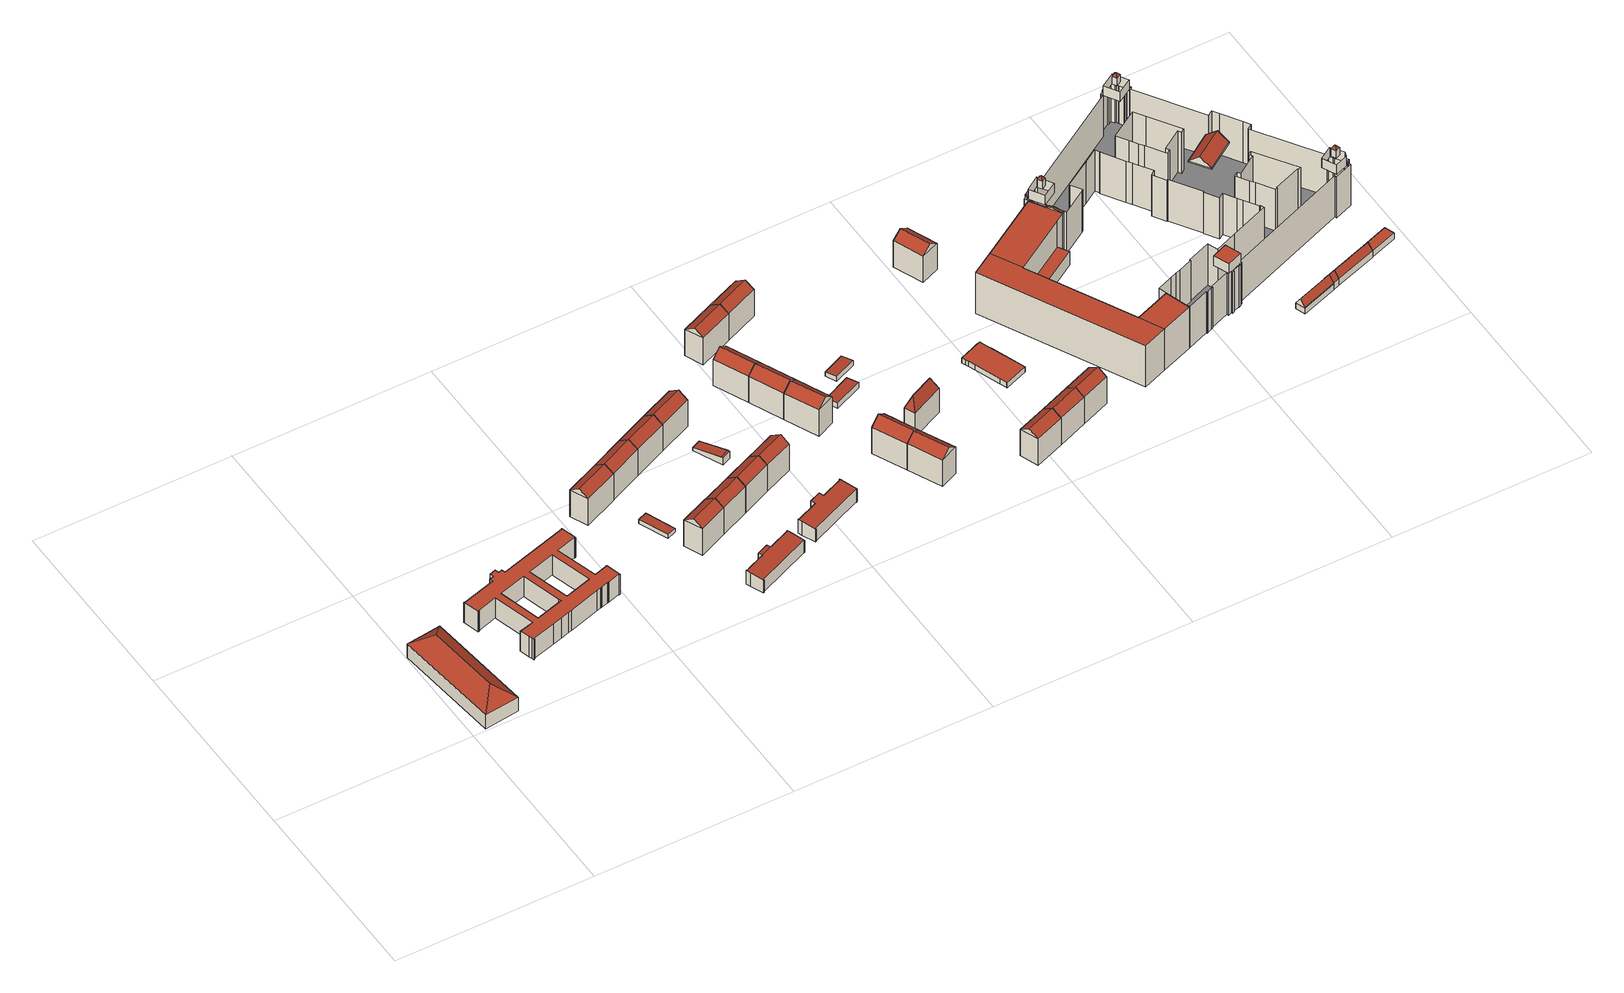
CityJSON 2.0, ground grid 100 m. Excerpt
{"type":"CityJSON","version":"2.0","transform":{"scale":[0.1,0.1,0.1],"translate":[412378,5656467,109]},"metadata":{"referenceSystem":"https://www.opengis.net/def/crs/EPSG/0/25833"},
"CityObjects":{
"building1":{"type":"Building","attributes":{"Dachtyp_tdc":"tdcFreeFormRoof","Gemeindeschluessel":14612000,"Dachneigung":38.14,"QualitaetDacherkennung":3,"Geometrietyp2DReferenz":"3000","measuredHeight":15.03,"function":"31001_3021","roofType":"5000"},"geometry":[{"type":"Solid","lod":"2","boundaries":[[[[0,1,2,3]],[[1,4,5,2]],[[4,6,7,5]],[[6,0,3,7]],[[8,9,6,4]],[[8,4,1]],[[9,8,1,0]],[[9,0,6]],[[3,2,5,7]]]],"semantics":{"surfaces":[{"type":"WallSurface"},{"type":"RoofSurface"},{"type":"GroundSurface"}],"values":[[0,0,0,0,1,1,1,1,2]]}}]},
"building2":{"type":"Building","attributes":{"name":"Grundschule Naußlitz","Dachtyp_tdc":"tdcPolyFlatRoof","Gemeindeschluessel":14612000,"Dachneigung":0,"QualitaetDacherkennung":26,"Geometrietyp2DReferenz":"3000","measuredHeight":12.13,"function":"31001_3021","roofType":"1000"},"geometry":[{"type":"Solid","lod":"2","boundaries":[[[[10,11,12,13]],[[11,14,15,12]],[[14,16,17,15]],[[16,18,19,17]],[[18,20,21,19]],[[20,22,23,21]],[[22,24,25,23]],[[24,26,27,25]],[[26,28,29,27]],[[28,30,31,29]],[[30,32,33,31]],[[32,34,35,33]],[[34,36,37,35]],[[36,38,39,37]],[[40,41,42,43]],[[41,44,45,42]],[[44,46,47,45]],[[46,48,49,47]],[[48,50,51,49]],[[50,40,43,51]],[[38,52,53,39]],[[52,54,55,53]],[[54,56,57,55]],[[56,58,59,57]],[[58,60,61,59]],[[60,62,63,61]],[[62,64,65,63]],[[64,66,67,65]],[[66,68,69,67]],[[68,70,71,69]],[[70,72,73,71]],[[72,74,75,73]],[[74,76,77,75]],[[76,78,79,77]],[[78,80,81,79]],[[80,82,83,81]],[[82,84,85,83]],[[84,86,87,85]],[[86,88,89,87]],[[88,90,91,89]],[[90,92,93,91]],[[92,94,95,93]],[[94,96,97,95]],[[98,99,100,101]],[[99,102,103,100]],[[102,104,105,103]],[[104,106,107,105]],[[106,108,109,107]],[[108,98,101,109]],[[96,110,111,97]],[[110,112,113,111]],[[112,114,115,113]],[[114,116,117,115]],[[116,118,119,117]],[[118,120,121,119]],[[120,122,123,121]],[[122,124,125,123]],[[124,126,127,125]],[[126,128,129,127]],[[128,130,131,129]],[[130,132,133,131]],[[132,134,135,133]],[[134,136,137,135]],[[136,10,13,137]],[[136,134,132,130,128,126,124,122,120,118,116,114,112,110,96,94,92,90,88,86,84,82,80,78,76,74,72,70,68,66,64,62,60,58,56,54,52,38,36,34,32,30,28,26,24,22,20,18,16,14,11,10],[98,108,106,104,102,99],[40,50,48,46,44,41]],[[13,12,15,17,19,21,23,25,27,29,31,33,35,37,39,53,55,57,59,61,63,65,67,69,71,73,75,77,79,81,83,85,87,89,91,93,95,97,111,113,115,117,119,121,123,125,127,129,131,133,135,137],[43,42,45,47,49,51],[101,100,103,105,107,109]]]],"semantics":{"surfaces":[{"type":"WallSurface"},{"type":"RoofSurface"},{"type":"GroundSurface"}],"values":[[0,0,0,0,0,0,0,0,0,0,0,0,0,0,0,0,0,0,0,0,0,0,0,0,0,0,0,0,0,0,0,0,0,0,0,0,0,0,0,0,0,0,0,0,0,0,0,0,0,0,0,0,0,0,0,0,0,0,0,0,0,0,0,0,1,2]]}}]},
"building3":{"type":"Building","attributes":{"Dachtyp_tdc":"tdcGableRoof","Gemeindeschluessel":14612000,"Dachneigung":34.54,"QualitaetDacherkennung":87,"Geometrietyp2DReferenz":"3000","measuredHeight":19.25,"function":"31001_9998","roofType":"3100"},"geometry":[{"type":"Solid","lod":"2","boundaries":[[[[138,139,140,141]],[[139,142,143,140]],[[142,144,145,143]],[[144,138,141,145]],[[142,139,146]],[[138,144,147]],[[139,138,147,146]],[[144,142,146,147]],[[141,140,143,145]]]],"semantics":{"surfaces":[{"type":"WallSurface"},{"type":"RoofSurface"},{"type":"GroundSurface"}],"values":[[0,0,0,0,0,0,1,1,2]]}}]},
"building4":{"type":"Building","attributes":{"Dachtyp_tdc":"tdcPolyFlatRoof","Gemeindeschluessel":14612000,"Dachneigung":3.02,"QualitaetDacherkennung":79,"Geometrietyp2DReferenz":"3000","measuredHeight":2.4,"function":"31001_2463","roofType":"2100"},"geometry":[{"type":"Solid","lod":"2","boundaries":[[[[148,149,150,151]],[[149,152,153,150]],[[152,154,155,153]],[[154,148,151,155]],[[154,152,149,148]],[[151,150,153,155]]]],"semantics":{"surfaces":[{"type":"WallSurface"},{"type":"RoofSurface"},{"type":"GroundSurface"}],"values":[[0,0,0,0,1,2]]}}]},
"building5":{"type":"Building","attributes":{"Dachtyp_tdc":"tdcGableRoof","Gemeindeschluessel":14612000,"Dachneigung":34.93,"QualitaetDacherkennung":90,"Geometrietyp2DReferenz":"3000","measuredHeight":19.12,"function":"31001_9998","roofType":"3100"},"geometry":[{"type":"Solid","lod":"2","boundaries":[[[[156,157,158,159]],[[157,160,161,158]],[[160,162,163,161]],[[162,156,159,163]],[[160,157,164]],[[156,162,165]],[[157,156,165,164]],[[162,160,164,165]],[[159,158,161,163]]]],"semantics":{"surfaces":[{"type":"WallSurface"},{"type":"RoofSurface"},{"type":"GroundSurface"}],"values":[[0,0,0,0,0,0,1,1,2]]}}]},
"building6":{"type":"Building","attributes":{"Dachtyp_tdc":"tdcGableRoof","Gemeindeschluessel":14612000,"Dachneigung":34.74,"QualitaetDacherkennung":86,"Geometrietyp2DReferenz":"3000","measuredHeight":19.14,"function":"31001_9998","roofType":"3100"},"geometry":[{"type":"Solid","lod":"2","boundaries":[[[[139,166,167,168]],[[166,169,170,167]],[[169,142,171,170]],[[142,139,168,171]],[[169,166,172]],[[139,142,146]],[[166,139,146,172]],[[142,169,172,146]],[[168,167,170,171]]]],"semantics":{"surfaces":[{"type":"WallSurface"},{"type":"RoofSurface"},{"type":"GroundSurface"}],"values":[[0,0,0,0,0,0,1,1,2]]}}]},
"building7":{"type":"Building","attributes":{"Gemeindeschluessel":14612000,"Geometrietyp2DReferenz":"3000","function":"31001_9998","roofType":"9999"},"children":["building7-1","building7-2"]},
"building7-1":{"type":"BuildingPart","attributes":{"Dachtyp_tdc":"tdcPolyFlatRoof","Dachneigung":4.54,"QualitaetDacherkennung":83,"Geometrietyp2DReferenz":"3000","measuredHeight":8.29,"roofType":"2100"},"parents":["building7"],"geometry":[{"type":"MultiSurface","lod":"2","boundaries":[[[173,174,175]],[[173,176,177,174]],[[176,178,179,177]],[[178,180,181,179]],[[180,182,183,181]],[[182,184,185,183]],[[184,186,187,185]],[[186,188,189,187]],[[188,190,191,189]],[[190,192,193,191]],[[192,194,195,193]],[[194,196,197,195]],[[196,198,199,197]],[[198,200,201,199]],[[200,202,203,201]],[[202,204,205,203]],[[204,206,207,205]],[[206,208,209,207]],[[208,210,211,209]],[[210,212,213,211]],[[212,214,215,213]],[[214,216,215]],[[212,210,208,206,204,202,200,198,196,194,192,190,188,186,184,182,180,178,176,173,214]],[[174,177,179,181,183,185,187,189,191,193,195,197,199,201,203,205,207,209,211,213,215]]],"semantics":{"surfaces":[{"type":"WallSurface"},{"type":"RoofSurface"},{"type":"GroundSurface"}],"values":[0,0,0,0,0,0,0,0,0,0,0,0,0,0,0,0,0,0,0,0,0,0,1,2]}}]},
"building7-2":{"type":"BuildingPart","attributes":{"Dachtyp_tdc":"tdcPolyFlatRoof","Dachneigung":9.13,"QualitaetDacherkennung":49,"Geometrietyp2DReferenz":"3000","measuredHeight":8.07,"roofType":"2100"},"parents":["building7"],"geometry":[{"type":"MultiSurface","lod":"2","boundaries":[[[216,217,218,215]],[[217,219,220,218]],[[219,221,222,220]],[[221,175,174,222]],[[175,221,219,217,216]],[[215,218,220,222,174]]],"semantics":{"surfaces":[{"type":"WallSurface"},{"type":"RoofSurface"},{"type":"GroundSurface"}],"values":[0,0,0,0,1,2]}}]},
"building8":{"type":"Building","attributes":{"Dachtyp_tdc":"tdcGableRoof","Gemeindeschluessel":14612000,"Dachneigung":34.98,"QualitaetDacherkennung":90,"Geometrietyp2DReferenz":"3000","measuredHeight":19.18,"function":"31001_9998","roofType":"3100"},"geometry":[{"type":"Solid","lod":"2","boundaries":[[[[223,224,225,158]],[[224,226,227,225]],[[226,160,161,227]],[[160,223,158,161]],[[226,224,228]],[[223,160,229]],[[224,223,229,228]],[[160,226,228,229]],[[158,225,227,161]]]],"semantics":{"surfaces":[{"type":"WallSurface"},{"type":"RoofSurface"},{"type":"GroundSurface"}],"values":[[0,0,0,0,0,0,1,1,2]]}}]},
"building9":{"type":"Building","attributes":{"Dachtyp_tdc":"tdcGableRoof","Gemeindeschluessel":14612000,"Dachneigung":35.16,"QualitaetDacherkennung":86,"Geometrietyp2DReferenz":"3000","measuredHeight":19.13,"function":"31001_9998","roofType":"3100"},"geometry":[{"type":"Solid","lod":"2","boundaries":[[[[230,169,170,231]],[[169,166,167,170]],[[166,232,233,167]],[[232,230,231,233]],[[166,169,234]],[[230,232,235]],[[169,230,235,234]],[[232,166,234,235]],[[231,170,167,233]]]],"semantics":{"surfaces":[{"type":"WallSurface"},{"type":"RoofSurface"},{"type":"GroundSurface"}],"values":[[0,0,0,0,0,0,1,1,2]]}}]},
"building10":{"type":"Building","attributes":{"Dachtyp_tdc":"tdcGableRoof","Gemeindeschluessel":14612000,"Dachneigung":34.64,"QualitaetDacherkennung":91,"Geometrietyp2DReferenz":"3000","measuredHeight":19.13,"function":"31001_9998","roofType":"3100"},"geometry":[{"type":"Solid","lod":"2","boundaries":[[[[224,236,237,238]],[[236,239,240,237]],[[239,226,241,240]],[[226,224,238,241]],[[239,236,242]],[[226,239,242,243]],[[238,237,240,241]],[[224,226,243]],[[236,224,243,242]]]],"semantics":{"surfaces":[{"type":"WallSurface"},{"type":"RoofSurface"},{"type":"GroundSurface"}],"values":[[0,0,0,0,0,1,2,0,1]]}}]},
"building11":{"type":"Building","attributes":{"Dachtyp_tdc":"tdcGableRoof","Gemeindeschluessel":14612000,"Dachneigung":35.3,"QualitaetDacherkennung":82,"Geometrietyp2DReferenz":"3000","measuredHeight":19.13,"function":"31001_9998","roofType":"3100"},"geometry":[{"type":"Solid","lod":"2","boundaries":[[[[232,244,245,233]],[[244,246,247,245]],[[246,230,231,247]],[[230,232,233,231]],[[246,244,248]],[[232,230,249]],[[244,232,249,248]],[[230,246,248,249]],[[233,245,247,231]]]],"semantics":{"surfaces":[{"type":"WallSurface"},{"type":"RoofSurface"},{"type":"GroundSurface"}],"values":[[0,0,0,0,0,0,1,1,2]]}}]},
"building12":{"type":"Building","attributes":{"Dachtyp_tdc":"tdcGableRoof","Gemeindeschluessel":14612000,"Dachneigung":10.91,"QualitaetDacherkennung":10,"Geometrietyp2DReferenz":"3000","measuredHeight":4.38,"function":"31001_2463","roofType":"3100"},"geometry":[{"type":"Solid","lod":"2","boundaries":[[[[250,251,252,253]],[[251,254,255,252]],[[254,256,257,255]],[[256,250,253,257]],[[254,251,258]],[[250,256,259]],[[251,250,259,258]],[[256,254,258,259]],[[253,252,255,257]]]],"semantics":{"surfaces":[{"type":"WallSurface"},{"type":"RoofSurface"},{"type":"GroundSurface"}],"values":[[0,0,0,0,0,0,1,1,2]]}}]},
"building13":{"type":"Building","attributes":{"Dachtyp_tdc":"tdcPolyFlatRoof","Gemeindeschluessel":14612000,"Dachneigung":3.55,"QualitaetDacherkennung":81,"Geometrietyp2DReferenz":"3000","measuredHeight":8.38,"function":"31001_9998","roofType":"2100"},"geometry":[{"type":"Solid","lod":"2","boundaries":[[[[260,261,262,263]],[[261,264,265,262]],[[264,266,267,265]],[[266,268,269,267]],[[268,270,271,269]],[[270,272,273,271]],[[272,274,275,273]],[[274,276,277,275]],[[276,278,279,277]],[[278,280,281,279]],[[280,282,283,281]],[[282,284,285,283]],[[284,286,287,285]],[[286,288,289,287]],[[288,290,291,289]],[[290,292,293,291]],[[292,294,295,293]],[[294,296,297,295]],[[296,298,299,297]],[[298,300,301,299]],[[300,302,303,301]],[[302,304,305,303]],[[304,306,307,305]],[[306,260,263,307]],[[306,304,302,300,298,296,294,292,290,288,286,284,282,280,278,276,274,272,270,268,266,264,261,260]],[[263,262,265,267,269,271,273,275,277,279,281,283,285,287,289,291,293,295,297,299,301,303,305,307]]]],"semantics":{"surfaces":[{"type":"WallSurface"},{"type":"RoofSurface"},{"type":"GroundSurface"}],"values":[[0,0,0,0,0,0,0,0,0,0,0,0,0,0,0,0,0,0,0,0,0,0,0,0,1,2]]}}]},
"building14":{"type":"Building","attributes":{"Dachtyp_tdc":"tdcFreeFormRoof","Gemeindeschluessel":14612000,"Dachneigung":34.49,"QualitaetDacherkennung":88,"Geometrietyp2DReferenz":"3000","measuredHeight":19.11,"function":"31001_9998","roofType":"5000"},"geometry":[{"type":"Solid","lod":"2","boundaries":[[[[236,308,309,237]],[[308,310,311,309]],[[310,312,313,311]],[[312,239,240,313]],[[239,236,237,240]],[[239,312,314,315]],[[314,310,308,236,315]],[[312,310,314]],[[236,239,315]],[[237,309,311,313,240]]]],"semantics":{"surfaces":[{"type":"WallSurface"},{"type":"RoofSurface"},{"type":"GroundSurface"}],"values":[[0,0,0,0,0,1,1,0,0,2]]}}]},
"building15":{"type":"Building","attributes":{"Dachtyp_tdc":"tdcGableRoof","Gemeindeschluessel":14612000,"Dachneigung":37.16,"QualitaetDacherkennung":72,"Geometrietyp2DReferenz":"3000","measuredHeight":19.52,"function":"31001_9998","roofType":"3100"},"geometry":[{"type":"Solid","lod":"2","boundaries":[[[[316,317,318,319]],[[317,320,321,318]],[[320,322,323,321]],[[322,316,319,323]],[[320,317,324]],[[316,322,325]],[[317,316,325,324]],[[322,320,324,325]],[[319,318,321,323]]]],"semantics":{"surfaces":[{"type":"WallSurface"},{"type":"RoofSurface"},{"type":"GroundSurface"}],"values":[[0,0,0,0,0,0,1,1,2]]}}]},
"building16":{"type":"Building","attributes":{"Dachtyp_tdc":"tdcGableRoof","Gemeindeschluessel":14612000,"Dachneigung":37.09,"QualitaetDacherkennung":88,"Geometrietyp2DReferenz":"3000","measuredHeight":19.52,"function":"31001_9998","roofType":"3100"},"geometry":[{"type":"Solid","lod":"2","boundaries":[[[[326,327,321,328]],[[327,317,318,321]],[[317,329,330,318]],[[329,326,328,330]],[[317,327,331]],[[326,329,332]],[[327,326,332,331]],[[329,317,331,332]],[[328,321,318,330]]]],"semantics":{"surfaces":[{"type":"WallSurface"},{"type":"RoofSurface"},{"type":"GroundSurface"}],"values":[[0,0,0,0,0,0,1,1,2]]}}]},
"building17":{"type":"Building","attributes":{"Dachtyp_tdc":"tdcGableRoof","Gemeindeschluessel":14612000,"Dachneigung":37.05,"QualitaetDacherkennung":85,"Geometrietyp2DReferenz":"3000","measuredHeight":19.49,"function":"31001_9998","roofType":"3100"},"geometry":[{"type":"Solid","lod":"2","boundaries":[[[[329,333,334,330]],[[333,335,336,334]],[[335,326,328,336]],[[326,329,330,328]],[[335,333,337]],[[329,326,338]],[[333,329,338,337]],[[326,335,337,338]],[[330,334,336,328]]]],"semantics":{"surfaces":[{"type":"WallSurface"},{"type":"RoofSurface"},{"type":"GroundSurface"}],"values":[[0,0,0,0,0,0,1,1,2]]}}]},
"building18":{"type":"Building","attributes":{"Dachtyp_tdc":"tdcGableRoof","Gemeindeschluessel":14612000,"Dachneigung":34.86,"QualitaetDacherkennung":73,"Geometrietyp2DReferenz":"3000","measuredHeight":19.13,"function":"31001_9998","roofType":"3100"},"geometry":[{"type":"Solid","lod":"2","boundaries":[[[[339,340,341,342]],[[340,343,344,341]],[[343,345,346,344]],[[345,339,342,346]],[[343,340,347]],[[339,345,348]],[[340,339,348,347]],[[345,343,347,348]],[[342,341,344,346]]]],"semantics":{"surfaces":[{"type":"WallSurface"},{"type":"RoofSurface"},{"type":"GroundSurface"}],"values":[[0,0,0,0,0,0,1,1,2]]}}]},
"building19":{"type":"Building","attributes":{"Dachtyp_tdc":"tdcGableRoof","Gemeindeschluessel":14612000,"Dachneigung":37.45,"QualitaetDacherkennung":87,"Geometrietyp2DReferenz":"3000","measuredHeight":19.55,"function":"31001_9998","roofType":"3100"},"geometry":[{"type":"Solid","lod":"2","boundaries":[[[[349,350,351,352]],[[350,353,354,351]],[[353,355,356,354]],[[355,349,352,356]],[[353,350,357]],[[349,355,358]],[[350,349,358,357]],[[355,353,357,358]],[[352,351,354,356]]]],"semantics":{"surfaces":[{"type":"WallSurface"},{"type":"RoofSurface"},{"type":"GroundSurface"}],"values":[[0,0,0,0,0,0,1,1,2]]}}]},
"building20":{"type":"Building","attributes":{"Dachtyp_tdc":"tdcGableRoof","Gemeindeschluessel":14612000,"Dachneigung":37.64,"QualitaetDacherkennung":85,"Geometrietyp2DReferenz":"3000","measuredHeight":19.58,"function":"31001_9998","roofType":"3100"},"geometry":[{"type":"Solid","lod":"2","boundaries":[[[[359,360,361,351]],[[360,362,363,361]],[[362,364,354,363]],[[364,359,351,354]],[[362,360,365]],[[359,364,366]],[[360,359,366,365]],[[364,362,365,366]],[[351,361,363,354]]]],"semantics":{"surfaces":[{"type":"WallSurface"},{"type":"RoofSurface"},{"type":"GroundSurface"}],"values":[[0,0,0,0,0,0,1,1,2]]}}]},
"building21":{"type":"Building","attributes":{"Dachtyp_tdc":"tdcGableRoof","Gemeindeschluessel":14612000,"Dachneigung":34.82,"QualitaetDacherkennung":71,"Geometrietyp2DReferenz":"3000","measuredHeight":19.09,"function":"31001_9998","roofType":"3100"},"geometry":[{"type":"Solid","lod":"2","boundaries":[[[[340,367,368,341]],[[367,369,370,368]],[[369,343,344,370]],[[343,340,341,344]],[[369,367,371]],[[340,343,347]],[[367,340,347,371]],[[343,369,371,347]],[[341,368,370,344]]]],"semantics":{"surfaces":[{"type":"WallSurface"},{"type":"RoofSurface"},{"type":"GroundSurface"}],"values":[[0,0,0,0,0,0,1,1,2]]}}]},
"building22":{"type":"Building","attributes":{"Dachtyp_tdc":"tdcPolyFlatRoof","Gemeindeschluessel":14612000,"Dachneigung":6.47,"QualitaetDacherkennung":59,"Geometrietyp2DReferenz":"3000","measuredHeight":3.33,"function":"31001_2463","roofType":"2100"},"geometry":[{"type":"Solid","lod":"2","boundaries":[[[[372,373,374,375]],[[373,376,377,374]],[[376,378,379,377]],[[378,372,375,379]],[[378,376,373,372]],[[375,374,377,379]]]],"semantics":{"surfaces":[{"type":"WallSurface"},{"type":"RoofSurface"},{"type":"GroundSurface"}],"values":[[0,0,0,0,1,2]]}}]},
"building23":{"type":"Building","attributes":{"Dachtyp_tdc":"tdcPolyFlatRoof","Gemeindeschluessel":14612000,"Dachneigung":6.64,"QualitaetDacherkennung":71,"Geometrietyp2DReferenz":"3000","measuredHeight":3.02,"function":"31001_2463","roofType":"2100"},"geometry":[{"type":"Solid","lod":"2","boundaries":[[[[380,381,382,383]],[[381,384,385,382]],[[384,386,387,385]],[[386,380,383,387]],[[386,384,381,380]],[[383,382,385,387]]]],"semantics":{"surfaces":[{"type":"WallSurface"},{"type":"RoofSurface"},{"type":"GroundSurface"}],"values":[[0,0,0,0,1,2]]}}]},
"building24":{"type":"Building","attributes":{"Dachtyp_tdc":"tdcFreeFormRoof","Gemeindeschluessel":14612000,"Dachneigung":67.31,"QualitaetDacherkennung":4,"Geometrietyp2DReferenz":"3000","measuredHeight":21.43,"function":"31001_2463","roofType":"5000"},"geometry":[{"type":"Solid","lod":"2","boundaries":[[[[388,389,390,391]],[[389,392,393,390]],[[392,394,395,393]],[[394,388,391,395]],[[396,394,392]],[[397,396,392,389]],[[397,389,388]],[[396,397,388,394]],[[391,390,393,395]]]],"semantics":{"surfaces":[{"type":"WallSurface"},{"type":"RoofSurface"},{"type":"GroundSurface"}],"values":[[0,0,0,0,1,1,1,1,2]]}}]},
"building25":{"type":"Building","attributes":{"Dachtyp_tdc":"tdcGableRoof","Gemeindeschluessel":14612000,"Dachneigung":34.51,"QualitaetDacherkennung":88,"Geometrietyp2DReferenz":"3000","measuredHeight":19.16,"function":"31001_9998","roofType":"3100"},"geometry":[{"type":"Solid","lod":"2","boundaries":[[[[398,399,400,401]],[[399,402,403,400]],[[402,404,405,403]],[[404,398,401,405]],[[402,399,406]],[[398,404,407]],[[399,398,407,406]],[[404,402,406,407]],[[401,400,403,405]]]],"semantics":{"surfaces":[{"type":"WallSurface"},{"type":"RoofSurface"},{"type":"GroundSurface"}],"values":[[0,0,0,0,0,0,1,1,2]]}}]},
"building26":{"type":"Building","attributes":{"Dachtyp_tdc":"tdcGableRoof","Gemeindeschluessel":14612000,"Dachneigung":34.81,"QualitaetDacherkennung":89,"Geometrietyp2DReferenz":"3000","measuredHeight":19.17,"function":"31001_9998","roofType":"3100"},"geometry":[{"type":"Solid","lod":"2","boundaries":[[[[404,408,409,405]],[[408,410,411,409]],[[410,412,401,411]],[[412,404,405,401]],[[410,408,413]],[[404,412,414]],[[408,404,414,413]],[[412,410,413,414]],[[405,409,411,401]]]],"semantics":{"surfaces":[{"type":"WallSurface"},{"type":"RoofSurface"},{"type":"GroundSurface"}],"values":[[0,0,0,0,0,0,1,1,2]]}}]},
"building27":{"type":"Building","attributes":{"Dachtyp_tdc":"tdcPolyFlatRoof","Gemeindeschluessel":14612000,"Dachneigung":0,"QualitaetDacherkennung":73,"Geometrietyp2DReferenz":"3000","measuredHeight":3,"function":"31001_9998","roofType":"1000"},"geometry":[{"type":"Solid","lod":"2","boundaries":[[[[415,416,417,418]],[[416,419,420,417]],[[419,421,422,420]],[[421,423,424,422]],[[423,425,426,424]],[[425,427,428,426]],[[427,429,430,428]],[[429,431,432,430]],[[431,433,434,432]],[[433,435,436,434]],[[435,437,438,436]],[[437,439,440,438]],[[439,441,442,440]],[[441,443,444,442]],[[443,445,446,444]],[[445,415,418,446]],[[445,443,441,439,437,435,433,431,429,427,425,423,421,419,416,415]],[[418,417,420,422,424,426,428,430,432,434,436,438,440,442,444,446]]]],"semantics":{"surfaces":[{"type":"WallSurface"},{"type":"RoofSurface"},{"type":"GroundSurface"}],"values":[[0,0,0,0,0,0,0,0,0,0,0,0,0,0,0,0,1,2]]}}]},
"building28":{"type":"Building","attributes":{"Dachtyp_tdc":"tdcGableRoof","Gemeindeschluessel":14612000,"Dachneigung":34.69,"QualitaetDacherkennung":79,"Geometrietyp2DReferenz":"3000","measuredHeight":19.14,"function":"31001_9998","roofType":"3100"},"geometry":[{"type":"Solid","lod":"2","boundaries":[[[[408,447,448,449]],[[447,450,451,448]],[[450,410,452,451]],[[410,408,449,452]],[[450,447,453]],[[408,410,413]],[[447,408,413,453]],[[410,450,453,413]],[[449,448,451,452]]]],"semantics":{"surfaces":[{"type":"WallSurface"},{"type":"RoofSurface"},{"type":"GroundSurface"}],"values":[[0,0,0,0,0,0,1,1,2]]}}]},
"building29":{"type":"Building","attributes":{"Dachtyp_tdc":"tdcGableRoof","Gemeindeschluessel":14612000,"Dachneigung":35.49,"QualitaetDacherkennung":85,"Geometrietyp2DReferenz":"3000","measuredHeight":19.23,"function":"31001_9998","roofType":"3100"},"geometry":[{"type":"Solid","lod":"2","boundaries":[[[[454,455,456,457]],[[455,458,459,456]],[[458,460,461,459]],[[460,454,457,461]],[[458,455,462]],[[454,460,463]],[[455,454,463,462]],[[460,458,462,463]],[[457,456,459,461]]]],"semantics":{"surfaces":[{"type":"WallSurface"},{"type":"RoofSurface"},{"type":"GroundSurface"}],"values":[[0,0,0,0,0,0,1,1,2]]}}]},
"building30":{"type":"Building","attributes":{"name":"Amtsgericht","Gemeindeschluessel":14612000,"Geometrietyp2DReferenz":"3000","function":"31001_3015","roofType":"9999"},"children":["building30-1","building30-2","building30-3","building30-4"]},
"building30-1":{"type":"BuildingPart","attributes":{"Dachtyp_tdc":"tdcPolyFlatRoof","Dachneigung":0,"QualitaetDacherkennung":76,"Geometrietyp2DReferenz":"3000","measuredHeight":24.7,"roofType":"1000"},"parents":["building30"],"geometry":[{"type":"MultiSurface","lod":"2","boundaries":[[[464,465,466,467]],[[464,468,469,465]],[[468,470,471,469]],[[470,472,473,471]],[[472,474,475,473]],[[474,476,477,475]],[[476,474,472,470,468,464,467]],[[466,465,469,471,473,475,477]]],"semantics":{"surfaces":[{"type":"WallSurface"},{"type":"RoofSurface"},{"type":"GroundSurface"}],"values":[0,0,0,0,0,0,1,2]}}]},
"building30-2":{"type":"BuildingPart","attributes":{"Dachtyp_tdc":"tdcPolyFlatRoof","Dachneigung":0,"QualitaetDacherkennung":72,"Geometrietyp2DReferenz":"3000","measuredHeight":24.69,"roofType":"1000"},"parents":["building30"],"geometry":[{"type":"MultiSurface","lod":"2","boundaries":[[[478,479,480,481,482]],[[479,483,484,480]],[[483,467,466,484]],[[476,485,486,477]],[[485,487,488,486]],[[487,489,490,491,488]],[[487,485,476,467,483,479,478,489]],[[491,481,480,484,466,477,486,488]]],"semantics":{"surfaces":[{"type":"WallSurface"},{"type":"RoofSurface"},{"type":"GroundSurface"}],"values":[0,0,0,0,0,0,1,2]}}]},
"building30-3":{"type":"BuildingPart","attributes":{"Dachtyp_tdc":"tdcGableRoof","Dachneigung":10.26,"QualitaetDacherkennung":46,"Geometrietyp2DReferenz":"3000","measuredHeight":25.65,"roofType":"3100"},"parents":["building30"],"geometry":[{"type":"MultiSurface","lod":"2","boundaries":[[[492,493,494,495,496]],[[493,497,498,494]],[[497,499,500,498]],[[499,501,502,503,500]],[[497,493,492,504]],[[504,501,499,497]],[[505,495,494,498,500,503]]],"semantics":{"surfaces":[{"type":"WallSurface"},{"type":"RoofSurface"},{"type":"GroundSurface"}],"values":[0,0,0,0,1,1,2]}}]},
"building30-4":{"type":"BuildingPart","attributes":{"Dachtyp_tdc":"tdcPolyFlatRoof","Dachneigung":0,"QualitaetDacherkennung":66,"Geometrietyp2DReferenz":"3000","measuredHeight":24.63,"roofType":"1000"},"parents":["building30"],"geometry":[{"type":"MultiSurface","lod":"2","boundaries":[[[502,506,507,503]],[[506,482,481,507]],[[490,508,509,491]],[[508,496,495,509]],[[508,490,482,506,502,510,496]],[[495,505,503,507,481,491,509]]],"semantics":{"surfaces":[{"type":"WallSurface"},{"type":"RoofSurface"},{"type":"GroundSurface"}],"values":[0,0,0,0,1,2]}}]},
"building31":{"type":"Building","attributes":{"name":"Amtsgericht","Dachtyp_tdc":"tdcPolyFlatRoof","Gemeindeschluessel":14612000,"Dachneigung":0,"QualitaetDacherkennung":49,"Geometrietyp2DReferenz":"3000","measuredHeight":8.27,"function":"31001_3015","roofType":"1000"},"geometry":[{"type":"Solid","lod":"2","boundaries":[[[[511,512,513,514]],[[512,515,516,513]],[[515,517,518,516]],[[517,511,514,518]],[[517,515,512,511]],[[514,513,516,518]]]],"semantics":{"surfaces":[{"type":"WallSurface"},{"type":"RoofSurface"},{"type":"GroundSurface"}],"values":[[0,0,0,0,1,2]]}}]},
"building32":{"type":"Building","attributes":{"name":"Landgericht","Gemeindeschluessel":14612000,"QualitaetDacherkennung":100,"Geometrietyp2DReferenz":"3000","function":"31001_3015","roofType":"9999"},"children":["building32-1","building32-2","building32-3","building32-4","building32-5","building32-6","building32-7","building32-8","building32-9"]},
"building32-1":{"type":"BuildingPart","attributes":{"Dachtyp_tdc":"tdcPolyFlatRoof","Dachneigung":0,"QualitaetDacherkennung":100,"Geometrietyp2DReferenz":"3000","measuredHeight":5.64,"roofType":"1000"},"parents":["building32"],"geometry":[{"type":"MultiSurface","lod":"2","boundaries":[[[519,520,521,522]],[[520,523,524,521]],[[523,525,526,524]],[[525,527,528,526]],[[527,519,522,528]]],"semantics":{"surfaces":[{"type":"WallSurface"}],"values":[0,0,0,0,0]}}]},
"building32-2":{"type":"BuildingPart","attributes":{"Dachtyp_tdc":"tdcPyramidRoof","Dachneigung":53.98,"QualitaetDacherkennung":100,"Geometrietyp2DReferenz":"3000","measuredHeight":6.45,"roofType":"4000"},"parents":["building32"],"geometry":[{"type":"MultiSurface","lod":"2","boundaries":[[[529,530,531,532]],[[530,533,534,531]],[[533,535,536,534]],[[535,529,532,536]],[[530,529,537]],[[533,530,537]],[[535,533,537]],[[529,535,537]]],"semantics":{"surfaces":[{"type":"WallSurface"},{"type":"RoofSurface"}],"values":[0,0,0,0,1,1,1,1]}}]},
"building32-3":{"type":"BuildingPart","attributes":{"Dachtyp_tdc":"tdcPolyFlatRoof","Dachneigung":0,"QualitaetDacherkennung":100,"Geometrietyp2DReferenz":"3000","measuredHeight":24.89,"roofType":"1000"},"parents":["building32"],"geometry":[{"type":"MultiSurface","lod":"2","boundaries":[[[538,539,540,541]],[[539,542,543,540]],[[542,544,545,543]],[[544,546,547,545]],[[546,548,549,547]],[[548,550,551,549]],[[550,552,553,551]],[[552,554,555,553]],[[554,556,557,555]],[[556,558,559,557]],[[558,560,561,559]],[[560,562,563,561]],[[562,564,565,563]],[[564,566,567,565]],[[566,568,569,567]],[[568,570,571,569]],[[570,572,573,571]],[[572,574,575,573]],[[574,576,577,575]],[[576,578,579,577]],[[578,580,581,579]],[[580,582,583,581]],[[582,584,585,583]],[[584,586,587,585]],[[586,588,589,587]],[[588,590,591,589]],[[590,592,593,591]],[[592,594,595,593]],[[594,596,597,595]],[[596,598,599,597]],[[598,600,601,599]],[[600,602,603,601]],[[602,604,605,603]],[[604,606,607,605]],[[606,608,609,607]],[[608,610,611,609]],[[610,612,613,611]],[[612,614,615,613]],[[614,616,617,615]],[[616,618,619,617]],[[618,620,621,619]],[[620,622,623,621]],[[622,624,625,623]],[[624,626,627,625]],[[626,628,629,627]],[[628,630,631,629]],[[630,632,633,631]],[[632,634,635,633]],[[634,636,637,635]],[[636,638,639,637]],[[638,640,641,639]],[[640,642,643,641]],[[642,644,645,643]],[[644,646,647,645]],[[646,648,649,647]],[[648,650,651,649]],[[650,652,653,651]],[[652,654,655,653]],[[654,656,657,655]],[[656,658,659,657]],[[658,660,661,659]],[[660,662,663,661]],[[662,664,665,663]],[[666,667,668,669]],[[667,670,671,668]],[[670,672,673,671]],[[672,674,675,673]],[[674,676,677,675]],[[676,678,679,677]],[[678,680,681,679]],[[680,682,683,681]],[[682,684,685,683]],[[684,686,687,685]],[[686,688,689,687]],[[688,690,691,689]],[[692,693,694,695]],[[693,696,697,694]],[[696,698,699,697]],[[698,700,701,699]],[[700,702,703,701]],[[702,704,705,703]],[[704,706,707,705]],[[706,708,709,707]],[[708,710,711,709]],[[710,712,713,711]],[[712,714,715,713]],[[714,538,541,715]],[[541,540,543,545,547,549,551,553,555,557,559,561,563,565,567,569,571,573,575,577,579,581,583,585,587,589,591,593,595,597,599,601,603,605,607,609,611,613,615,617,619,621,623,625,627,629,631,633,635,637,639,641,643,645,647,649,651,653,655,657,659,661,663,665,716,717,718,719,720,721,722,723,724,725,726,727,728,729,730,731,732,733,734,735,736,737,738,739,740,741,742,743,744,745,746,747,748,695,694,697,699,701,703,705,707,709,711,713,715],[669,668,671,673,675,677,679,681,683,685,687,689,691,749],[750,751,752,753,754,755,756,757,758,759,760,761]],[[690,762,749,691]],[[762,666,669,749]],[[664,763,716,665]],[[763,764,717,716]],[[764,765,718,717]],[[765,766,719,718]],[[766,767,720,719]],[[767,768,721,720]],[[768,769,722,721]],[[769,770,723,722]],[[770,771,724,723]],[[771,772,725,724]],[[772,773,726,725]],[[773,774,727,726]],[[774,775,728,727]],[[775,776,729,728]],[[776,777,730,729]],[[777,778,731,730]],[[779,780,751,750]],[[780,781,752,751]],[[781,782,753,752]],[[782,783,754,753]],[[783,784,755,754]],[[784,785,756,755]],[[785,786,757,756]],[[786,787,758,757]],[[787,788,759,758]],[[788,789,760,759]],[[789,790,761,760]],[[790,779,750,761]],[[778,791,732,731]],[[791,792,733,732]],[[792,793,734,733]],[[793,794,735,734]],[[794,795,736,735]],[[795,796,737,736]],[[796,797,738,737]],[[797,798,739,738]],[[798,799,740,739]],[[799,800,741,740]],[[800,801,742,741]],[[801,802,743,742]],[[802,803,744,743]],[[803,804,745,744]],[[804,805,746,745]],[[805,806,747,746]],[[806,807,748,747]],[[807,692,695,748]]],"semantics":{"surfaces":[{"type":"WallSurface"},{"type":"GroundSurface"}],"values":[0,0,0,0,0,0,0,0,0,0,0,0,0,0,0,0,0,0,0,0,0,0,0,0,0,0,0,0,0,0,0,0,0,0,0,0,0,0,0,0,0,0,0,0,0,0,0,0,0,0,0,0,0,0,0,0,0,0,0,0,0,0,0,0,0,0,0,0,0,0,0,0,0,0,0,0,0,0,0,0,0,0,0,0,0,0,0,1,0,0,0,0,0,0,0,0,0,0,0,0,0,0,0,0,0,0,0,0,0,0,0,0,0,0,0,0,0,0,0,0,0,0,0,0,0,0,0,0,0,0,0,0,0,0,0,0]}}]},
"building32-4":{"type":"BuildingPart","attributes":{"Dachtyp_tdc":"tdcLeanToRoof","Dachneigung":0,"QualitaetDacherkennung":100,"Geometrietyp2DReferenz":"3000","measuredHeight":5.64,"roofType":"2100"},"parents":["building32"],"geometry":[{"type":"MultiSurface","lod":"2","boundaries":[[[808,809,810,811]],[[812,813,809,808]],[[809,813,814,810]],[[813,812,815,814]],[[812,808,811,815]]],"semantics":{"surfaces":[{"type":"WallSurface"},{"type":"RoofSurface"}],"values":[0,1,0,0,0]}}]},
"building32-5":{"type":"BuildingPart","attributes":{"Dachtyp_tdc":"tdcPyramidRoof","Dachneigung":53.97,"QualitaetDacherkennung":100,"Geometrietyp2DReferenz":"3000","measuredHeight":6.45,"roofType":"4000"},"parents":["building32"],"geometry":[{"type":"MultiSurface","lod":"2","boundaries":[[[816,817,818,819]],[[817,820,821,818]],[[820,822,823,821]],[[822,816,819,823]],[[817,816,824]],[[820,817,824]],[[822,820,824]],[[816,822,824]]],"semantics":{"surfaces":[{"type":"WallSurface"},{"type":"RoofSurface"}],"values":[0,0,0,0,1,1,1,1]}}]},
"building32-6":{"type":"BuildingPart","attributes":{"Dachtyp_tdc":"tdcLeanToRoof","Dachneigung":0,"QualitaetDacherkennung":100,"Geometrietyp2DReferenz":"3000","measuredHeight":5.64,"roofType":"2100"},"parents":["building32"],"geometry":[{"type":"MultiSurface","lod":"2","boundaries":[[[825,826,827,828]],[[826,829,704,827]],[[829,830,831,704]],[[830,825,828,831]]],"semantics":{"surfaces":[{"type":"WallSurface"}],"values":[0,0,0,0]}}]},
"building32-7":{"type":"BuildingPart","attributes":{"Dachtyp_tdc":"tdcLeanToRoof","Dachneigung":0,"QualitaetDacherkennung":100,"Geometrietyp2DReferenz":"3000","measuredHeight":5.64,"roofType":"2100"},"parents":["building32"],"geometry":[{"type":"MultiSurface","lod":"2","boundaries":[[[832,833,834,835]],[[833,836,837,834]],[[836,838,839,837]],[[838,832,835,839]]],"semantics":{"surfaces":[{"type":"WallSurface"}],"values":[0,0,0,0]}}]},
"building32-8":{"type":"BuildingPart","attributes":{"Dachtyp_tdc":"tdcPyramidRoof","Dachneigung":52.98,"QualitaetDacherkennung":100,"Geometrietyp2DReferenz":"3000","measuredHeight":6.38,"roofType":"4000"},"parents":["building32"],"geometry":[{"type":"MultiSurface","lod":"2","boundaries":[[[840,841,842]],[[843,840,842]],[[843,844,845,846]],[[844,841,847,845]],[[841,840,848,847]],[[840,843,846,848]],[[844,843,842]],[[841,844,842]]],"semantics":{"surfaces":[{"type":"RoofSurface"},{"type":"WallSurface"}],"values":[0,0,1,1,1,1,0,0]}}]},
"building32-9":{"type":"BuildingPart","attributes":{"Dachtyp_tdc":"tdcGableRoof","Dachneigung":39.3,"QualitaetDacherkennung":100,"Geometrietyp2DReferenz":"3000","measuredHeight":5.21,"roofType":"3100"},"parents":["building32"],"geometry":[{"type":"MultiSurface","lod":"2","boundaries":[[[849,850,851,852]],[[850,853,854,851]],[[853,855,856,854]],[[855,849,852,856]],[[853,850,857]],[[849,855,858]],[[850,849,858,857]],[[855,853,857,858]]],"semantics":{"surfaces":[{"type":"WallSurface"},{"type":"RoofSurface"}],"values":[0,0,0,0,0,0,1,1]}}]},
"building33":{"type":"Building","attributes":{"Dachtyp_tdc":"tdcGableRoof","Gemeindeschluessel":14612000,"Dachneigung":55.65,"QualitaetDacherkennung":89,"Geometrietyp2DReferenz":"3000","measuredHeight":7.62,"function":"31001_9998","roofType":"3100"},"geometry":[{"type":"Solid","lod":"2","boundaries":[[[[859,860,861,862]],[[860,863,864,861]],[[863,865,866,864]],[[865,867,868,866]],[[867,859,862,868]],[[869,870,871,872]],[[860,871,870,873,863]],[[865,873,870,869,867]],[[863,873,865]],[[859,872,871,860]],[[867,869,872,859]],[[862,861,864,866,868]]]],"semantics":{"surfaces":[{"type":"WallSurface"},{"type":"RoofSurface"},{"type":"GroundSurface"}],"values":[[0,0,0,0,0,1,1,0,0,0,0,2]]}}]},
"building34":{"type":"Building","attributes":{"Dachtyp_tdc":"tdcGableRoof","Gemeindeschluessel":14612000,"Dachneigung":55.13,"QualitaetDacherkennung":86,"Geometrietyp2DReferenz":"3000","measuredHeight":7.65,"function":"31001_9998","roofType":"3100"},"geometry":[{"type":"Solid","lod":"2","boundaries":[[[[874,875,876,864]],[[875,877,878,876]],[[877,869,868,878]],[[869,874,864,868]],[[877,875,879]],[[874,869,870]],[[875,874,870,879]],[[869,877,879,870]],[[864,876,878,868]]]],"semantics":{"surfaces":[{"type":"WallSurface"},{"type":"RoofSurface"},{"type":"GroundSurface"}],"values":[[0,0,0,0,0,0,1,1,2]]}}]},
"building35":{"type":"Building","attributes":{"Dachtyp_tdc":"tdcGableRoof","Gemeindeschluessel":14612000,"Dachneigung":55.33,"QualitaetDacherkennung":89,"Geometrietyp2DReferenz":"3000","measuredHeight":7.65,"function":"31001_9998","roofType":"3100"},"geometry":[{"type":"Solid","lod":"2","boundaries":[[[[876,880,881,878]],[[875,882,880,876]],[[882,883,881,880]],[[883,884,878,881]],[[884,875,876,878]],[[883,882,885]],[[875,884,879]],[[882,875,879,885]],[[884,883,885,879]]]],"semantics":{"surfaces":[{"type":"GroundSurface"},{"type":"WallSurface"},{"type":"RoofSurface"}],"values":[[0,1,1,1,1,1,1,2,2]]}}]},
"building36":{"type":"Building","attributes":{"Dachtyp_tdc":"tdcPolyFlatRoof","Gemeindeschluessel":14612000,"Dachneigung":0,"QualitaetDacherkennung":21,"Geometrietyp2DReferenz":"3000","measuredHeight":3.52,"function":"31001_9998","roofType":"1000"},"geometry":[{"type":"Solid","lod":"2","boundaries":[[[[886,887,888,889]],[[887,890,891,888]],[[890,892,893,891]],[[892,886,889,893]],[[892,890,887,886]],[[889,888,891,893]]]],"semantics":{"surfaces":[{"type":"WallSurface"},{"type":"RoofSurface"},{"type":"GroundSurface"}],"values":[[0,0,0,0,1,2]]}}]}
},
"vertices":[
[176,569,102],[238,22,102],[238,22,20],[176,569,20],[64,2,102],[64,2,20],[2,549,102],[2,549,20],[141,99,171],[99,472,171],
[849,380,130],[696,335,130],[696,335,9],[849,380,9],[678,330,130],[678,330,9],[635,318,130],[635,318,9],[586,304,130],[586,304,9],[469,270,130],[469,270,9],[470,266,130],[470,266,9],[465,265,130],[465,265,9],[462,276,130],[462,276,9],[457,291,130],[457,291,9],[442,341,130],[442,341,9],[446,342,130],[446,342,9],[447,340,130],[447,340,9],[514,359,130],[514,359,9],[454,568,130],[454,568,9],[490,579,130],[550,370,130],[550,370,9],[490,579,9],[565,374,130],[565,374,9],[687,409,130],[687,409,9],[683,421,130],[683,421,9],[626,618,130],[626,618,9],[352,539,130],[352,539,9],[353,536,130],[353,536,9],[349,535,130],[349,535,9],[327,610,130],[327,610,9],[325,616,130],[325,616,9],[329,617,130],[329,617,9],[330,614,130],[330,614,9],[499,662,130],[499,662,9],[494,680,130],[494,680,9],[496,681,130],[496,681,9],[515,686,130],[515,686,9],[510,705,130],[510,705,9],[543,715,130],[543,715,9],[548,696,130],[548,696,9],[567,701,130],[567,701,9],[572,683,130],[572,683,9],[915,781,130],[915,781,9],[914,784,130],[914,784,9],[918,785,130],[918,785,9],[941,707,130],[941,707,9],[938,705,130],[938,705,9],[935,708,130],[935,708,9],[835,679,130],[835,679,9],[799,668,130],[663,629,130],[663,629,9],[799,668,9],[721,430,130],[721,430,9],[724,420,130],[724,420,9],[828,450,130],[828,450,9],[859,459,130],[859,459,9],[896,470,130],[896,470,9],[960,488,130],[960,488,9],[960,490,130],[960,490,9],[966,492,130],[966,492,9],[987,419,130],[987,419,9],[988,415,130],[988,415,9],[982,414,130],[982,414,9],[982,418,130],[982,418,9],[923,401,130],[923,401,9],[920,400,130],[920,400,9],[916,399,130],[916,399,9],[881,389,130],[881,389,9],[877,387,130],[877,387,9],[873,386,130],[873,386,9],
[1042,922,182],[1214,998,182],[1214,998,24],[1042,922,24],[1253,909,183],[1253,909,24],[1081,833,183],[1081,833,24],[1234,952,216],[1062,877,216],
[1379,606,45],[1333,588,48],[1333,588,24],[1379,606,24],[1272,733,48],[1272,733,24],[1320,752,45],[1320,752,24],
[1365,513,181],[1511,575,181],[1511,575,25],[1365,513,25],[1549,485,185],[1549,485,25],[1404,422,185],[1404,422,25],[1531,528,217],[1385,465,217],
[1380,1071,181],[1380,1071,25],[1214,998,25],[1419,982,183],[1419,982,25],[1253,909,25],[1400,1025,216],
[1645,250,102],[1645,250,20],[1645,250,100],[1751,295,102],[1751,295,20],[1750,297,102],[1750,297,20],[1754,299,102],[1754,299,20],[1763,279,101],[1763,279,20],[1791,214,95],[1791,214,20],[1787,213,95],[1787,213,20],[1786,215,95],[1786,215,20],[1516,99,95],[1516,99,20],[1517,97,95],[1517,97,20],[1512,95,95],[1512,95,20],[1485,158,101],[1485,158,20],[1476,180,102],[1476,180,20],[1480,181,102],[1480,181,20],[1480,179,102],[1480,179,20],[1488,182,102],[1488,182,20],[1491,184,102],[1491,184,20],[1495,185,102],[1495,185,20],[1570,218,102],[1570,218,20],[1582,222,102],[1582,222,20],[1587,225,102],[1587,225,20],[1587,225,100],
[1579,244,97],[1579,244,20],[1577,248,96],[1577,248,20],[1635,273,96],[1635,273,20],
[1511,575,180],[1658,638,180],[1658,638,25],[1696,548,185],[1696,548,25],[1678,589,217],[1531,526,217],
[1588,1056,183],[1588,1056,25],[1548,1145,181],[1548,1145,25],[1400,1026,216],[1569,1100,216],
[1806,701,180],[1806,701,26],[1658,638,26],[1844,611,185],[1844,611,26],[1696,548,26],[1826,652,217],[1679,589,217],
[1719,1220,181],[1719,1220,25],[1758,1130,183],[1758,1130,25],[1739,1174,217],[1569,1100,217],
[1700,991,43],[1745,1012,43],[1745,1012,27],[1700,991,27],[1810,867,69],[1810,867,27],[1765,846,69],[1765,846,27],[1805,877,71],[1760,857,71],
[1998,399,104],[2105,444,104],[2105,444,21],[1998,399,21],[2104,447,104],[2104,447,21],[2109,449,104],[2109,449,21],[2117,428,102],[2117,428,21],[2145,363,98],[2145,363,21],[2141,361,98],[2141,361,21],[2140,363,98],[2140,363,21],[1866,248,98],[1866,248,21],[1867,246,98],[1867,246,21],[1863,244,98],[1863,244,21],[1835,310,103],[1835,310,21],[1827,330,104],[1827,330,21],[1830,332,104],[1830,332,21],[1831,329,104],[1831,329,21],[1839,333,104],[1839,333,21],[1843,334,104],[1843,334,21],[1847,336,104],[1847,336,21],[1923,367,104],[1923,367,21],[1935,372,104],[1935,372,21],[1941,375,104],[1941,375,21],[1933,395,105],[1933,395,21],[1932,397,105],[1932,397,21],[1989,421,105],[1989,421,21],
[1847,718,180],[1847,718,26],[1952,763,180],[1952,763,26],[1990,672,185],[1990,672,26],[1973,714,217],[1827,652,217],
[2067,1325,187],[2144,1158,187],[2144,1158,28],[2067,1325,28],[2055,1117,185],[2055,1117,28],[1978,1284,185],[1978,1284,28],[2101,1138,223],[2024,1306,223],
[2131,950,185],[2055,1117,186],[2131,950,28],[2220,991,186],[2220,991,28],[2100,1138,223],[2177,971,223],
[2297,824,186],[2297,824,28],[2208,783,186],[2208,783,28],[2253,804,223],[2176,971,223],
[1964,1495,195],[2135,1565,195],[2135,1565,40],[1964,1495,40],[2173,1475,200],[2173,1475,40],[2002,1404,200],[2002,1404,40],[2155,1518,231],[1984,1447,231],
[2435,621,185],[2514,455,185],[2514,455,26],[2435,621,26],[2425,414,183],[2425,414,26],[2347,578,183],[2347,578,26],[2470,435,222],[2392,600,222],
[2514,455,184],[2592,288,184],[2592,288,26],[2503,247,184],[2503,247,26],[2425,414,184],[2548,267,222],[2469,434,222],
[2305,1636,195],[2305,1636,40],[2342,1545,200],[2342,1545,40],[2324,1589,231],
[2481,1007,53],[2506,950,60],[2506,950,26],[2481,1007,26],[2365,888,60],[2365,888,26],[2340,945,53],[2340,945,26],
[2531,1134,52],[2556,1077,59],[2556,1077,29],[2531,1134,29],[2445,1029,59],[2445,1029,29],[2420,1085,52],[2420,1085,29],
[2558,566,171],[2534,619,171],[2534,619,27],[2558,566,27],[2700,696,171],[2700,696,27],[2724,643,171],[2724,643,27],[2686,657,241],[2572,605,241],
[3069,202,187],[2919,145,187],[2919,145,28],[3069,202,28],[2884,236,185],[2884,236,28],[3034,293,185],[3034,293,28],[2902,189,220],[3052,246,220],
[3185,351,185],[3185,351,28],[3219,260,188],[3219,260,28],[3069,202,188],[3203,303,220],[3052,245,220],
[3030,875,60],[3061,887,60],[3061,887,30],[3030,875,30],[3078,893,60],[3078,893,30],[3092,856,60],[3092,856,30],[3104,825,60],[3104,825,30],[3116,793,60],[3116,793,30],[3129,760,60],[3129,760,30],[3136,742,60],[3136,742,30],[3166,662,60],[3166,662,30],[3050,618,60],[3050,618,30],[3049,621,60],[3049,621,30],[3037,654,60],[3037,654,30],[2988,782,60],[2988,782,30],[2975,815,60],[2975,815,30],[2970,830,60],[2970,830,30],[2962,849,60],[2962,849,30],
[3332,407,185],[3332,407,29],[3185,351,29],[3366,316,188],[3366,316,29],[3219,260,29],[3350,359,220],
[3101,1532,196],[3162,1383,196],[3162,1383,39],[3101,1532,39],[3070,1346,196],[3070,1346,39],[3010,1495,196],[3010,1495,39],[3116,1365,231],[3056,1514,231],
[3806,550,271],[3806,550,24],[3628,484,24],[3628,484,271],[3846,430,271],[3846,430,24],[3847,428,271],[3847,428,24],[3844,427,271],[3844,427,24],[3845,425,271],[3845,425,24],[3688,366,271],[3688,366,24],
[3361,1001,271],[3361,1000,271],[3361,1000,24],[3361,1001,24],[3361,1001,270],[3389,947,271],[3389,947,24],[3564,319,271],[3564,319,24],[3171,1081,271],[3171,1081,24],[3284,1150,271],[3284,1150,270],[3284,1150,24],
[3636,1267,274],[3645,1273,274],[3645,1273,24],[3636,1267,24],[3636,1267,270],[3663,1243,280],[3663,1243,24],[3688,1204,272],[3688,1204,24],[3679,1198,272],[3679,1198,270],[3679,1198,24],[3654,1238,280],[3654,1238,24],
[3633,1169,270],[3633,1169,24],[3592,1339,270],[3592,1339,24],[3654,1238,270],
[3665,1118,116],[3389,947,116],[3389,947,33],[3665,1118,33],[3361,1001,116],[3361,1001,33],[3633,1169,116],[3633,1169,33],
[4876,841,330],[4869,814,330],[4869,814,273],[4876,841,273],[4805,790,330],[4805,790,273],[4772,859,330],[4772,859,273],[4836,898,330],[4836,898,273],
[3672,1330,376],[3650,1317,376],[3650,1317,330],[3672,1330,330],[3636,1339,376],[3636,1339,330],[3658,1353,376],[3658,1353,330],[3654,1335,394],
[4275,1784,273],[4287,1766,273],[4287,1766,25],[4275,1784,25],[4292,1769,273],[4292,1769,25],[4299,1756,273],[4299,1756,25],[4297,1755,273],[4297,1755,25],[4312,1733,273],[4312,1733,25],[4314,1735,273],[4314,1735,25],[4320,1725,273],[4320,1725,25],[4316,1722,273],[4316,1722,25],[4328,1704,273],[4328,1704,25],[4316,1696,273],[4316,1696,25],[4522,1383,273],[4522,1383,25],[4547,1400,273],[4547,1400,25],[4567,1370,273],[4567,1370,25],[4629,1276,273],[4629,1276,25],[4650,1243,273],[4650,1243,25],[4625,1226,273],[4625,1226,25],[4832,913,273],[4832,913,25],[4844,922,273],[4844,922,25],[4856,901,273],[4856,901,25],[4862,905,273],[4862,905,25],[4890,863,273],[4890,863,25],[4885,860,273],[4885,860,25],[4898,841,273],[4898,841,25],[4889,836,273],[4889,836,25],[4884,821,273],[4884,821,25],[4889,812,273],[4889,812,25],[4798,778,273],[4798,778,25],[4795,786,273],[4795,786,25],[4795,787,273],[4795,787,25],[4175,552,273],[4175,552,25],[4173,551,273],[4173,551,25],[4178,541,273],[4178,541,25],[4166,537,273],[4166,537,25],[4169,531,273],[4169,531,25],[4158,526,273],[4158,526,25],[4157,530,273],[4157,530,25],[4124,518,273],[4124,518,25],[4126,514,273],[4126,514,25],[4114,510,273],[4114,510,25],[4112,516,273],[4112,516,25],[4095,509,273],[4095,509,25],[4091,518,273],[4091,518,25],[3993,481,273],[3993,481,25],[3995,478,273],[3995,478,25],[3988,475,273],[3988,475,25],[3964,465,273],[3964,465,25],[3958,462,273],[3958,462,25],[3956,467,273],[3956,467,25],[3850,426,273],[3850,426,25],[3849,431,273],[3849,431,25],[3846,430,273],[3846,430,25],[3806,550,273],[3806,550,25],[3793,588,273],[3793,588,25],[3870,617,273],[3870,617,25],[3902,629,273],[3902,629,25],[3926,638,273],[3926,638,25],[3998,665,273],[3998,665,25],[3995,669,273],[3995,669,25],[4113,713,273],[4113,713,25],[4132,664,273],[4132,664,25],[4240,705,273],[4240,705,25],[4435,778,273],[4435,778,25],[4427,798,273],[4427,798,25],[4535,846,273],[4545,850,273],[4545,850,25],[4535,846,25],[4544,854,273],[4544,854,25],[4679,905,273],[4679,905,25],[4681,902,273],[4681,902,25],[4695,906,273],[4695,906,25],[4564,1102,273],[4564,1102,25],[4546,1090,273],[4546,1090,25],[4556,1073,273],[4556,1073,25],[4458,1007,273],[4458,1007,25],[4447,1023,273],[4447,1023,25],[4427,1010,273],[4427,1010,25],[4465,951,273],[4465,951,25],[3641,1402,273],[3643,1398,273],[3643,1398,25],[3641,1402,25],[3646,1400,273],[3646,1400,25],[3648,1397,273],[3648,1397,25],[3665,1408,273],[3665,1408,25],[3673,1396,273],[3673,1396,25],[4198,1722,273],[4198,1722,25],[4192,1732,273],[4192,1732,25],[4213,1745,273],[4213,1745,25],[4210,1750,273],[4210,1750,25],[4253,1777,273],[4253,1777,25],[4256,1772,273],[4256,1772,25],[4424,797,25],[4381,863,25],[4366,886,25],[4328,944,25],[4303,927,25],[4260,992,25],[4264,995,25],[4170,1138,25],[4166,1135,25],[4125,1199,25],[4149,1215,25],[4092,1302,25],[4092,1303,25],[4076,1326,25],[4007,1433,25],[4009,1434,25],[3996,1455,25],[3927,1412,25],[3792,1329,25],[3826,1274,25],[3820,1270,25],[3695,1192,25],[3688,1204,25],[3645,1273,25],[3636,1267,25],[3592,1339,25],[3582,1355,25],[3599,1366,25],[3596,1370,25],[3601,1373,25],[3599,1376,25],[3607,1381,25],[3632,1396,25],[4481,929,25],[4115,1483,25],[4150,1429,25],[4175,1391,25],[4190,1368,25],[4251,1275,25],[4270,1288,25],[4259,1305,25],[4360,1371,25],[4370,1355,25],[4389,1367,25],[4290,1517,25],[4254,1570,25],[4481,929,273],[4424,797,273],[4381,863,273],[4366,886,273],[4328,944,273],[4303,927,273],[4260,992,273],[4264,995,273],[4170,1138,273],[4166,1135,273],[4125,1199,273],[4149,1215,273],[4092,1302,273],[4092,1303,273],[4076,1326,273],[4007,1433,273],[4009,1434,273],[4115,1483,273],[4150,1429,273],[4175,1391,273],[4190,1368,273],[4251,1275,273],[4270,1288,273],[4259,1305,273],[4360,1371,273],[4370,1355,273],[4389,1367,273],[4290,1517,273],[4254,1570,273],[3996,1455,273],[3927,1412,273],[3792,1329,273],[3826,1274,273],[3820,1270,273],[3695,1192,273],[3688,1204,273],[3645,1273,273],[3636,1267,273],[3592,1339,273],[3582,1355,273],[3599,1366,273],[3596,1370,273],[3601,1373,273],[3599,1376,273],[3607,1381,273],[3632,1396,273],
[4174,542,330],[4097,511,330],[4097,511,273],[4174,542,273],[4144,619,330],[4066,588,330],[4066,588,273],[4144,619,273],
[4274,1704,376],[4251,1690,376],[4251,1690,330],[4274,1704,330],[4237,1712,376],[4237,1712,330],[4260,1726,376],[4260,1726,330],[4256,1708,394],
[4313,1694,330],[4242,1651,330],[4242,1651,273],[4313,1694,273],[4198,1722,330],[4269,1765,330],[4269,1765,273],
[3711,1321,330],[3640,1278,330],[3640,1278,273],[3711,1321,273],[3597,1348,330],[3597,1348,273],[3667,1392,330],[3667,1392,273],
[4813,849,376],[4824,825,376],[4830,843,394],[4837,860,376],[4848,836,376],[4848,836,330],[4837,860,330],[4824,825,330],[4813,849,330],
[4509,1192,281],[4362,1093,281],[4362,1093,273],[4509,1192,273],[4300,1184,281],[4300,1184,273],[4448,1283,281],[4448,1283,273],[4331,1139,326],[4479,1238,326],
[4377,343,63],[4360,393,63],[4360,393,28],[4377,343,28],[4541,455,63],[4541,455,28],[4549,432,63],[4549,432,28],[4558,405,63],[4558,405,28],[4558,405,68],[4550,429,104],[4369,367,104],[4377,343,68],[4549,432,99],
[4541,455,64],[4574,467,64],[4574,467,28],[4591,417,68],[4591,417,28],[4583,440,104],
[4786,539,28],[4804,490,28],[4786,539,64],[4804,490,67],[4591,417,67],[4795,513,104],
[4804,490,65],[4786,539,65],[4786,539,30],[4804,490,30],[4924,587,65],[4924,587,30],[4941,537,65],[4941,537,30]
]}
